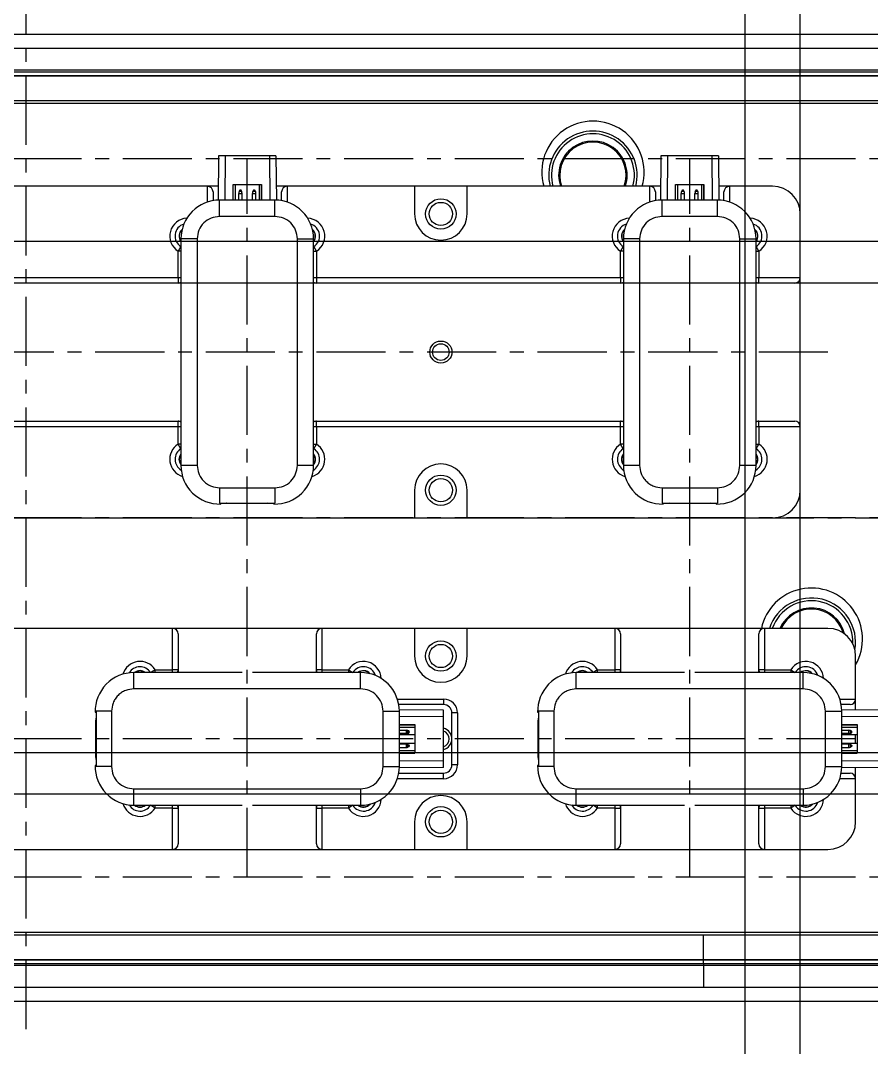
# Model space of a CAD drawing. Header units: inches. Extents: x 0 to 23821, y 0 to 11279.
# Drawn here: x 4886.1 to 5040, y 5097 to 5282.8 of the extents above; entities that cross this region are included whole.
import ezdxf

# ---------------------------------------------------------------- set-up
doc = ezdxf.new("R2010")
doc.units = ezdxf.units.IN
doc.header["$LTSCALE"] = 10
doc.header["$MEASUREMENT"] = 0
doc.linetypes.add('CENTER', pattern=[2, 1.25, -0.25, 0.25, -0.25])
for name, color, linetype in [('11', 1, 'CENTER'), ('B', 123, 'Continuous'), ('G', 231, 'Continuous'), ('P', 142, 'Continuous'), ('Y', 60, 'Continuous')]:
    doc.layers.add(name, color=color, linetype=linetype)

# ---------------------------------------------------------------- blocks, each defined once
blk = doc.blocks.new('A$C21f345d0')
for p, q in [((6520, -12), (280, -12)), ((6520, -57), (280, -57)), ((6520, -142), (280, -142)), ((6520, -187), (280, -187))]:
    blk.add_line(p, q)
at = {"layer": '11'}
for p, q in [((6520, -34.5), (280, -34.5)), ((279.95, -99.5), (6520, -99.5)), ((6520, -164.5), (280, -164.5))]:
    blk.add_line(p, q, dxfattribs=at)
at = {"layer": 'B'}
for p, q in [((6520, -19.5), (280, -19.5)), ((6520, -49.5), (280, -49.5)), ((6520, -149.5), (280, -149.5)), ((6520, -179.5), (280, -179.5))]:
    blk.add_line(p, q, dxfattribs=at)
at = {"layer": 'G'}
for p, q in [((6520, -18.5), (280, -18.5)), ((6520, -180.5), (280, -180.5))]:
    blk.add_line(p, q, dxfattribs=at)
blk = doc.blocks.new('A$Ce158b9f5')
for p, q in [((15, 177.5), (325, 177.5)), ((330.63, 173.13), (9.37, 173.13)), ((14.5, 168), (325.5, 168)), ((325, 167.5), (15, 167.5)), ((204.81, 158), (204.74, 150)), ((215.19, 158), (204.81, 158)), ((206.01, 158), (205.94, 150)), ((213.99, 158), (214.06, 150)), ((215.19, 158), (215.26, 150)), ((284.81, 158), (284.74, 150)), ((295.19, 158), (284.81, 158)), ((286.01, 158), (285.94, 150)), ((293.99, 158), (294.06, 150)), ((295.19, 158), (295.26, 150)), ((202.8, 152.5), (137.2, 152.5)), ((204.77, 152.5), (202.8, 152.5)), ((202.8, 149.65), (202.8, 152.5)), ((207.42, 150), (207.42, 152.8)), ((207.42, 152.8), (212.58, 152.8)), ((207.45, 150), (207.45, 152.8)), ((207.85, 150), (207.85, 152.8)), ((212.15, 152.8), (212.15, 150)), ((212.55, 152.8), (212.55, 150)), ((212.58, 150), (212.58, 152.8)), ((217.2, 152.5), (215.23, 152.5)), ((240.25, 152.5), (217.2, 152.5)), ((217.2, 152.5), (217.2, 149.65)), ((240.25, 152.5), (240.25, 147.5)), ((249.75, 152.5), (240.25, 152.5)), ((249.75, 147.5), (249.75, 152.5)), ((282.8, 152.5), (249.75, 152.5)), ((284.77, 152.5), (282.8, 152.5)), ((282.8, 149.65), (282.8, 152.5)), ((287.42, 150), (287.42, 152.8)), ((287.42, 152.8), (292.58, 152.8)), ((287.45, 150), (287.45, 152.8)), ((287.85, 150), (287.85, 152.8)), ((292.15, 152.8), (292.15, 150)), ((292.55, 152.8), (292.55, 150)), ((292.58, 150), (292.58, 152.8)), ((297.2, 152.5), (295.23, 152.5)), ((305, 152.5), (297.2, 152.5)), ((297.2, 152.5), (297.2, 149.65)), ((203.8, 151.5), (203.8, 149.9)), ((208.45, 150), (208.45, 151.21)), ((208.45, 151.21), (209.05, 151.21)), ((208.56, 151.7), (208.51, 151.55)), ((208.99, 151.55), (208.51, 151.55)), ((208.94, 151.7), (208.56, 151.7)), ((208.71, 151.8), (208.79, 151.8)), ((208.99, 151.55), (208.94, 151.7)), ((209.05, 150), (209.05, 151.21)), ((210.95, 151.21), (211.55, 151.21)), ((210.95, 150), (210.95, 151.21)), ((211.01, 151.55), (211.06, 151.7)), ((211.49, 151.55), (211.01, 151.55)), ((211.44, 151.7), (211.06, 151.7)), ((211.21, 151.8), (211.29, 151.8)), ((211.44, 151.7), (211.49, 151.55)), ((211.55, 150), (211.55, 151.21)), ((216.2, 149.9), (216.2, 151.5)), ((283.8, 151.5), (283.8, 149.9)), ((288.45, 150), (288.45, 151.21)), ((288.45, 151.21), (289.05, 151.21)), ((288.56, 151.7), (288.51, 151.55)), ((288.99, 151.55), (288.51, 151.55)), ((288.94, 151.7), (288.56, 151.7)), ((288.71, 151.8), (288.79, 151.8)), ((288.99, 151.55), (288.94, 151.7)), ((289.05, 150), (289.05, 151.21)), ((290.95, 151.21), (291.55, 151.21)), ((290.95, 150), (290.95, 151.21)), ((291.01, 151.55), (291.06, 151.7)), ((291.49, 151.55), (291.01, 151.55)), ((291.44, 151.7), (291.06, 151.7)), ((291.21, 151.8), (291.29, 151.8)), ((291.44, 151.7), (291.49, 151.55)), ((291.55, 150), (291.55, 151.21)), ((296.2, 149.9), (296.2, 151.5)), ((215, 150), (205, 150)), ((205, 147.05), (205, 150)), ((215, 147.05), (215, 150)), ((295, 150), (285, 150)), ((285, 147.05), (285, 150)), ((295, 147.05), (295, 150)), ((215, 147.05), (205, 147.05)), ((295, 147.05), (285, 147.05)), ((310, 136), (310, 147.5)), ((197.99, 141.58), (197.48, 140.78)), ((198, 143), (198, 102)), ((200.95, 143), (198, 143)), ((200.95, 143), (200.95, 102)), ((219.05, 102), (219.05, 143)), ((219.05, 143), (222, 143)), ((222, 102), (222, 143)), ((222.52, 140.78), (222.01, 141.58)), ((277.99, 141.58), (277.48, 140.78)), ((278, 143), (278, 102)), ((280.95, 143), (278, 143)), ((280.95, 143), (280.95, 102)), ((299.05, 102), (299.05, 143)), ((299.05, 143), (302, 143)), ((302, 102), (302, 143)), ((302.52, 140.78), (302.01, 141.58)), ((197.48, 136), (197.48, 140.78)), ((198, 140.78), (197.48, 140.78)), ((222, 140.78), (222.52, 140.78)), ((222.52, 140.78), (222.52, 136)), ((277.48, 136), (277.48, 140.78)), ((278, 140.78), (277.48, 140.78)), ((302, 140.78), (302.52, 140.78)), ((302.52, 140.78), (302.52, 136)), ((142.52, 136), (197.48, 136)), ((197.48, 136), (197.48, 135)), ((197.48, 136), (198, 136)), ((222, 136), (222.52, 136)), ((222.52, 136), (277.48, 136)), ((222.52, 136), (222.52, 135)), ((277.48, 136), (277.48, 135)), ((277.48, 136), (278, 136)), ((302, 136), (302.52, 136)), ((302.52, 136), (310, 136)), ((302.52, 135), (302.52, 136)), ((310, 109), (310, 136)), ((197.48, 135), (142.52, 135)), ((198, 135), (197.48, 135)), ((222.52, 135), (222, 135)), ((277.48, 135), (222.52, 135)), ((278, 135), (277.48, 135)), ((302.52, 135), (302, 135)), ((309, 135), (302.52, 135)), ((142.52, 110), (197.48, 110)), ((197.48, 109), (197.48, 110)), ((197.48, 110), (198, 110)), ((222, 110), (222.52, 110)), ((222.52, 110), (277.48, 110)), ((222.52, 109), (222.52, 110)), ((277.48, 109), (277.48, 110)), ((277.48, 110), (278, 110)), ((302, 110), (302.52, 110)), ((302.52, 110), (309, 110)), ((302.52, 109), (302.52, 110)), ((197.48, 109), (142.52, 109)), ((197.48, 105.82), (197.48, 109)), ((198, 109), (197.48, 109)), ((222.52, 109), (222, 109)), ((277.48, 109), (222.52, 109)), ((222.52, 109), (222.52, 105.82)), ((277.48, 105.82), (277.48, 109)), ((278, 109), (277.48, 109)), ((302.52, 109), (302, 109)), ((310, 109), (302.52, 109)), ((302.52, 109), (302.52, 105.82)), ((310, 97.5), (310, 109)), ((197.99, 105.02), (197.48, 105.82)), ((198, 105.82), (197.48, 105.82)), ((222, 105.82), (222.52, 105.82)), ((222.01, 105.02), (222.52, 105.82)), ((277.99, 105.02), (277.48, 105.82)), ((278, 105.82), (277.48, 105.82)), ((302, 105.82), (302.52, 105.82)), ((302.01, 105.02), (302.52, 105.82)), ((200.95, 102), (198, 102)), ((222, 102), (219.05, 102)), ((280.95, 102), (278, 102)), ((302, 102), (299.05, 102)), ((205, 97.95), (215, 97.95)), ((205, 97.95), (205, 95.16)), ((215, 97.95), (215, 95.16)), ((240.25, 97.5), (240.25, 92.5)), ((249.75, 92.5), (249.75, 97.5)), ((285, 97.95), (295, 97.95)), ((285, 97.95), (285, 95.16)), ((295, 97.95), (295, 95.16)), ((205, 95.16), (215, 95.16)), ((205.19, 95), (205.21, 95.16)), ((206.8, 95.16), (206.8, 95.1)), ((209, 95.1), (206.8, 95.1)), ((213.2, 95.1), (211, 95.1)), ((213.2, 95.16), (213.2, 95.1)), ((214.79, 95.16), (214.81, 95)), ((285, 95.16), (295, 95.16)), ((285.19, 95), (285.21, 95.16)), ((286.8, 95.16), (286.8, 95.1)), ((289, 95.1), (286.8, 95.1)), ((293.2, 95.1), (291, 95.1)), ((293.2, 95.16), (293.2, 95.1)), ((294.79, 95.16), (294.81, 95)), ((35, 92.5), (305, 92.5)), ((315, 72.5), (25, 72.5)), ((196.5, 65.02), (196.5, 72.5)), ((223.5, 72.5), (223.5, 65.02)), ((240.25, 72.5), (240.25, 67.5)), ((249.75, 67.5), (249.75, 72.5)), ((276.5, 65.02), (276.5, 72.5)), ((303.5, 72.5), (303.5, 65.02)), ((197.5, 71.5), (197.5, 65.02)), ((222.5, 65.02), (222.5, 71.5)), ((277.5, 71.5), (277.5, 65.02)), ((302.5, 65.02), (302.5, 71.5)), ((320, 59.7), (320, 67.5)), ((209.06, 64.5), (189.5, 64.5)), ((189.5, 61.55), (189.5, 64.5)), ((193.32, 65.02), (192.52, 64.51)), ((193.32, 65.02), (196.5, 65.02)), ((193.32, 64.5), (193.32, 65.02)), ((197.5, 65.02), (196.5, 65.02)), ((196.5, 64.5), (196.5, 65.02)), ((197.5, 65.02), (197.5, 64.5)), ((230.5, 64.5), (210.94, 64.5)), ((223.5, 65.02), (222.5, 65.02)), ((222.5, 64.5), (222.5, 65.02)), ((223.5, 65.02), (228.28, 65.02)), ((223.5, 65.02), (223.5, 64.5)), ((228.28, 65.02), (229.08, 64.51)), ((228.28, 65.02), (228.28, 64.5)), ((230.5, 61.55), (230.5, 64.5)), ((289.06, 64.5), (269.5, 64.5)), ((269.5, 61.55), (269.5, 64.5)), ((273.32, 65.02), (272.52, 64.51)), ((273.32, 65.02), (276.5, 65.02)), ((273.32, 64.5), (273.32, 65.02)), ((277.5, 65.02), (276.5, 65.02)), ((276.5, 64.5), (276.5, 65.02)), ((277.5, 65.02), (277.5, 64.5)), ((310.5, 64.5), (290.94, 64.5)), ((303.5, 65.02), (302.5, 65.02)), ((302.5, 64.5), (302.5, 65.02)), ((303.5, 65.02), (308.28, 65.02)), ((303.5, 65.02), (303.5, 64.5)), ((308.28, 65.02), (309.08, 64.51)), ((308.28, 65.02), (308.28, 64.5)), ((310.5, 61.55), (310.5, 64.5)), ((230.5, 61.55), (189.5, 61.55)), ((310.5, 61.55), (269.5, 61.55)), ((237.15, 59.7), (245.5, 59.7)), ((245.5, 59.7), (245.5, 58.7)), ((317.15, 59.7), (320, 59.7)), ((320, 57.73), (320, 59.7)), ((245.5, 58.7), (237.4, 58.7)), ((245.5, 57.69), (237.5, 57.76)), ((319, 58.7), (317.4, 58.7)), ((325.5, 57.69), (317.5, 57.76)), ((182.5, 57.31), (182.66, 57.29)), ((182.66, 57.5), (182.66, 47.5)), ((185.45, 57.5), (182.66, 57.5)), ((185.45, 57.5), (185.45, 47.5)), ((234.55, 47.5), (234.55, 57.5)), ((234.55, 57.5), (237.5, 57.5)), ((237.5, 47.5), (237.5, 57.5)), ((245.5, 56.49), (237.5, 56.56)), ((245.5, 48.51), (245.5, 56.49)), ((248, 57.2), (247, 57.2)), ((247, 47.8), (247, 57.2)), ((248, 57.2), (248, 47.8)), ((262.5, 57.31), (262.66, 57.29)), ((262.66, 57.5), (262.66, 47.5)), ((265.45, 57.5), (262.66, 57.5)), ((265.45, 57.5), (265.45, 47.5)), ((314.55, 47.5), (314.55, 57.5)), ((314.55, 57.5), (317.5, 57.5)), ((317.5, 47.5), (317.5, 57.5)), ((325.5, 56.49), (317.5, 56.56)), ((182.6, 49.3), (182.6, 55.7)), ((182.6, 55.7), (182.66, 55.7)), ((237.5, 55.08), (240.3, 55.08)), ((237.5, 55.05), (240.3, 55.05)), ((237.5, 54.65), (240.3, 54.65)), ((237.5, 54.05), (238.71, 54.05)), ((238.71, 54.05), (238.71, 53.45)), ((239.05, 53.51), (239.05, 53.99)), ((239.2, 53.94), (239.05, 53.99)), ((239.2, 53.56), (239.2, 53.94)), ((240.3, 55.08), (240.3, 49.92)), ((262.6, 49.3), (262.6, 55.7)), ((262.6, 55.7), (262.66, 55.7)), ((317.5, 55.08), (320.3, 55.08)), ((317.5, 55.05), (320.3, 55.05)), ((317.5, 54.65), (320.3, 54.65)), ((317.5, 54.05), (318.71, 54.05)), ((318.71, 54.05), (318.71, 53.45)), ((319.05, 53.51), (319.05, 53.99)), ((319.2, 53.94), (319.05, 53.99)), ((319.2, 53.56), (319.2, 53.94)), ((320.3, 55.08), (320.3, 49.92)), ((238.71, 53.45), (237.5, 53.45)), ((240.3, 53.25), (237.5, 53.25)), ((239.05, 53.51), (239.2, 53.56)), ((239.3, 53.79), (239.3, 53.71)), ((318.71, 53.45), (317.5, 53.45)), ((320.3, 53.25), (317.5, 53.25)), ((319.05, 53.51), (319.2, 53.56)), ((319.3, 53.79), (319.3, 53.71)), ((320, 51.75), (320, 53.25)), ((237.5, 51.75), (240.3, 51.75)), ((238.71, 51.55), (237.5, 51.55)), ((237.5, 50.95), (238.71, 50.95)), ((240.3, 50.35), (237.5, 50.35)), ((238.71, 51.55), (238.71, 50.95)), ((239.05, 51.01), (239.05, 51.49)), ((239.05, 51.49), (239.2, 51.44)), ((239.2, 51.06), (239.05, 51.01)), ((239.2, 51.06), (239.2, 51.44)), ((239.3, 51.29), (239.3, 51.21)), ((317.5, 51.75), (320.3, 51.75)), ((318.71, 51.55), (317.5, 51.55)), ((317.5, 50.95), (318.71, 50.95)), ((320.3, 50.35), (317.5, 50.35)), ((318.71, 51.55), (318.71, 50.95)), ((319.05, 51.01), (319.05, 51.49)), ((319.05, 51.49), (319.2, 51.44)), ((319.2, 51.06), (319.05, 51.01)), ((319.2, 51.06), (319.2, 51.44)), ((319.3, 51.29), (319.3, 51.21)), ((182.6, 49.3), (182.66, 49.3)), ((240.3, 49.95), (237.5, 49.95)), ((237.5, 49.92), (240.3, 49.92)), ((245.5, 48.51), (237.5, 48.44)), ((262.6, 49.3), (262.66, 49.3)), ((320.3, 49.95), (317.5, 49.95)), ((317.5, 49.92), (320.3, 49.92)), ((325.5, 48.51), (317.5, 48.44)), ((182.66, 47.71), (182.5, 47.69)), ((185.45, 47.5), (182.66, 47.5)), ((234.55, 47.5), (237.5, 47.5)), ((245.5, 47.31), (237.5, 47.24)), ((248, 47.8), (247, 47.8)), ((262.66, 47.71), (262.5, 47.69)), ((265.45, 47.5), (262.66, 47.5)), ((314.55, 47.5), (317.5, 47.5)), ((325.5, 47.31), (317.5, 47.24)), ((320, 45.3), (320, 47.27)), ((245.5, 45.3), (237.15, 45.3)), ((237.4, 46.3), (245.5, 46.3)), ((245.5, 45.3), (245.5, 46.3)), ((320, 45.3), (317.15, 45.3)), ((317.4, 46.3), (319, 46.3)), ((320, 37.5), (320, 45.3)), ((189.5, 43.45), (230.5, 43.45)), ((189.5, 40.5), (189.5, 43.45)), ((230.5, 43.45), (230.5, 40.5)), ((269.5, 43.45), (310.5, 43.45)), ((269.5, 40.5), (269.5, 43.45)), ((310.5, 43.45), (310.5, 40.5)), ((189.5, 40.5), (209.06, 40.5)), ((193.32, 39.98), (192.52, 40.49)), ((193.32, 39.98), (193.32, 40.5)), ((196.5, 39.98), (193.32, 39.98)), ((196.5, 39.98), (196.5, 40.5)), ((196.5, 32.5), (196.5, 39.98)), ((196.5, 39.98), (197.5, 39.98)), ((197.5, 40.5), (197.5, 39.98)), ((197.5, 39.98), (197.5, 33.5)), ((210.94, 40.5), (230.5, 40.5)), ((222.5, 39.98), (222.5, 40.5)), ((222.5, 39.98), (223.5, 39.98)), ((222.5, 33.5), (222.5, 39.98)), ((223.5, 40.5), (223.5, 39.98)), ((223.5, 39.98), (223.5, 32.5)), ((228.28, 39.98), (223.5, 39.98)), ((228.28, 40.5), (228.28, 39.98)), ((229.08, 40.49), (228.28, 39.98)), ((269.5, 40.5), (289.06, 40.5)), ((273.32, 39.98), (272.52, 40.49)), ((273.32, 39.98), (273.32, 40.5)), ((276.5, 39.98), (273.32, 39.98)), ((276.5, 39.98), (276.5, 40.5)), ((276.5, 32.5), (276.5, 39.98)), ((276.5, 39.98), (277.5, 39.98)), ((277.5, 40.5), (277.5, 39.98)), ((277.5, 39.98), (277.5, 33.5)), ((290.94, 40.5), (310.5, 40.5)), ((302.5, 39.98), (302.5, 40.5)), ((302.5, 39.98), (303.5, 39.98)), ((302.5, 33.5), (302.5, 39.98)), ((303.5, 40.5), (303.5, 39.98)), ((308.28, 39.98), (303.5, 39.98)), ((303.5, 39.98), (303.5, 32.5)), ((308.28, 40.5), (308.28, 39.98)), ((309.08, 40.49), (308.28, 39.98)), ((240.25, 37.5), (240.25, 32.5)), ((249.75, 32.5), (249.75, 37.5)), ((25, 32.5), (315, 32.5)), ((325.5, 17), (14.5, 17)), ((15, 17.5), (325, 17.5)), ((292.5, 11.87), (292.5, 17)), ((9.37, 11.87), (330.63, 11.87)), ((292.5, 11.87), (292.5, 7.5)), ((325, 7.5), (15, 7.5))]:
    blk.add_line(p, q)
at = {"flags": 128}
for points in [[(206.8, 95.1), (206.31, 95.15), (206.27, 95.16)], [(213.73, 95.16), (213.69, 95.15), (213.2, 95.1)], [(286.8, 95.1), (286.31, 95.15), (286.27, 95.16)], [(293.73, 95.16), (293.69, 95.15), (293.2, 95.1)], [(182.6, 55.7), (182.65, 56.19), (182.66, 56.23)], [(262.6, 55.7), (262.65, 56.19), (262.66, 56.23)], [(182.66, 48.77), (182.65, 48.81), (182.6, 49.3)], [(262.66, 48.77), (262.65, 48.81), (262.6, 49.3)]]:
    blk.add_lwpolyline(points, dxfattribs=at)
for centre, radius in [((245, 147.5), 2.75), ((245, 147.5), 2.1), ((245, 122.5), 2), ((245, 122.5), 1.5), ((245, 97.5), 2.75), ((245, 97.5), 2.1), ((245, 67.5), 2.75), ((245, 67.5), 2.1), ((245, 37.5), 2.75), ((245, 37.5), 2.1)]:
    blk.add_circle(centre, radius)
for centre, radius, start, end in [((272.5, 155.05), 9.25, 343.9977, 196.0023), ((272.5, 154.5), 8, 345.5225, 194.4775), ((272.5, 154.5), 7.5, 344.534, 195.466), ((272.5, 154.5), 6.2, 341.1809, 198.8191), ((272.5, 154.5), 6, 340.5288, 199.4712), ((202.8, 151.5), 1, 0, 90), ((217.2, 151.5), 1, 90, 180), ((282.8, 151.5), 1, 0, 90), ((297.2, 151.5), 1, 90, 180), ((305, 147.5), 5, 0, 90), ((209.45, 151.21), 1, 160, 180), ((208.71, 151.65), 0.15, 90, 160), ((208.79, 151.65), 0.15, 20, 90), ((208.05, 151.21), 1, 0, 20), ((211.95, 151.21), 1, 160, 180), ((211.21, 151.65), 0.15, 90, 160), ((211.29, 151.65), 0.15, 20, 90), ((210.55, 151.21), 1, 0, 20), ((289.45, 151.21), 1, 160, 180), ((288.71, 151.65), 0.15, 90, 160), ((288.79, 151.65), 0.15, 20, 90), ((288.05, 151.21), 1, 0, 20), ((291.95, 151.21), 1, 160, 180), ((291.21, 151.65), 0.15, 90, 160), ((291.29, 151.65), 0.15, 20, 90), ((290.55, 151.21), 1, 0, 20), ((205, 143), 7, 90, 180), ((215, 143), 7, 0, 90), ((285, 143), 7, 90, 180), ((295, 143), 7, 0, 90), ((245, 147.5), 4.75, 180, 0), ((199.2, 143.5), 3.22, 92.3296, 237.7055), ((199.2, 143.5), 2.27, 107.1614, 237.7055), ((220.8, 143.5), 3.22, 302.2945, 87.6704), ((220.8, 143.5), 2.27, 302.2945, 72.8386), ((279.2, 143.5), 3.22, 92.3296, 237.7055), ((279.2, 143.5), 2.27, 107.1614, 237.7055), ((300.8, 143.5), 3.22, 302.2945, 87.6704), ((300.8, 143.5), 2.27, 302.2945, 72.8386), ((199.2, 143.5), 1.55, 129.767, 219.3275), ((199.2, 143.5), 1.5, 132.4943, 216.8699), ((220.8, 143.5), 1.55, 320.6725, 50.233), ((220.8, 143.5), 1.5, 323.1301, 47.5057), ((279.2, 143.5), 1.55, 129.767, 219.3275), ((279.2, 143.5), 1.5, 132.4943, 216.8699), ((300.8, 143.5), 1.55, 320.6725, 50.233), ((300.8, 143.5), 1.5, 323.1301, 47.5057), ((309, 136), 1, 270, 0), ((197.48, 135.91), 0.914, 270.1215, 304.8657), ((222.52, 135.91), 0.914, 235.1343, 269.8785), ((277.48, 135.91), 0.914, 270.1215, 304.8657), ((302.52, 135.91), 0.914, 235.1343, 269.8785), ((197.48, 109.09), 0.914, 55.1343, 89.8785), ((222.52, 109.09), 0.914, 90.1215, 124.8657), ((277.48, 109.09), 0.914, 55.1343, 89.8785), ((302.52, 109.09), 0.914, 90.1215, 124.8657), ((309, 109), 1, 0, 90), ((199.2, 103.1), 3.22, 122.2945, 253.5613), ((199.2, 103.1), 2.27, 122.2945, 239.6863), ((199.2, 103.1), 1.55, 140.6725, 219.3275), ((220.8, 103.1), 3.22, 286.4387, 57.7055), ((220.8, 103.1), 2.27, 300.3137, 57.7055), ((220.8, 103.1), 1.55, 320.6725, 39.3275), ((279.2, 103.1), 3.22, 122.2945, 253.5613), ((279.2, 103.1), 2.27, 122.2945, 239.6863), ((279.2, 103.1), 1.55, 140.6725, 219.3275), ((300.8, 103.1), 3.22, 286.4387, 57.7055), ((300.8, 103.1), 2.27, 300.3137, 57.7055), ((300.8, 103.1), 1.55, 320.6725, 39.3275), ((199.2, 103.1), 1.5, 143.1301, 216.8699), ((220.8, 103.1), 1.5, 323.1301, 36.8699), ((245, 97.5), 4.75, 0, 180), ((279.2, 103.1), 1.5, 143.1301, 216.8699), ((300.8, 103.1), 1.5, 323.1301, 36.8699), ((205, 102), 7, 180, 271.5443), ((215, 102), 7, 268.4557, 0), ((285, 102), 7, 180, 271.5443), ((295, 102), 7, 268.4557, 0), ((305, 97.5), 5, 270, 0), ((312, 70.55), 9.25, 329.8673, 167.8301), ((312, 70), 8, 349.9385, 161.79), ((312, 70), 7.5, 357.6497, 160.5288), ((312, 70), 6.2, 13.8612, 156.22), ((312, 70), 6, 16.1275, 155.3757), ((196.5, 71.5), 1, 0, 90), ((223.5, 71.5), 1, 90, 180), ((276.5, 71.5), 1, 0, 90), ((303.5, 71.5), 1, 90, 180), ((315, 67.5), 5, 0, 90), ((245, 67.5), 4.75, 180, 0), ((190.6, 63.3), 3.22, 32.2945, 163.5613), ((190.6, 63.3), 2.27, 32.2945, 149.6863), ((231, 63.3), 3.22, 2.3296, 147.7055), ((231, 63.3), 2.27, 17.1614, 147.7055), ((270.6, 63.3), 3.22, 32.2945, 163.5613), ((270.6, 63.3), 2.27, 32.2945, 149.6863), ((311, 63.3), 3.22, 2.3296, 147.7055), ((311, 63.3), 2.27, 17.1614, 147.7055), ((189.5, 57.5), 7, 90, 181.5443), ((190.6, 63.3), 1.55, 50.6725, 129.3275), ((190.6, 63.3), 1.5, 53.1301, 126.8699), ((196.59, 65.02), 0.914, 325.1343, 359.8785), ((223.41, 65.02), 0.914, 180.1215, 214.8657), ((231, 63.3), 1.55, 39.767, 129.3275), ((231, 63.3), 1.5, 42.4943, 126.8699), ((230.5, 57.5), 7, 0, 90), ((269.5, 57.5), 7, 90, 181.5443), ((270.6, 63.3), 1.55, 50.6725, 129.3275), ((270.6, 63.3), 1.5, 53.1301, 126.8699), ((276.59, 65.02), 0.914, 325.1343, 359.8785), ((303.41, 65.02), 0.914, 180.1215, 214.8657), ((311, 63.3), 1.55, 39.767, 129.3275), ((311, 63.3), 1.5, 42.4943, 126.8699), ((310.5, 57.5), 7, 0, 90), ((245.5, 57.2), 2.5, 0, 90), ((319, 59.7), 1, 270, 0), ((245.5, 57.2), 1.5, 0, 90), ((238.71, 53.05), 1, 70, 90), ((239.15, 53.79), 0.15, 0, 70), ((245, 52.5), 2, 0, 75.5225), ((245, 52.5), 1.5, 289.4712, 70.5288), ((318.71, 53.05), 1, 70, 90), ((319.15, 53.79), 0.15, 0, 70), ((238.71, 54.45), 1, 270, 290), ((239.15, 53.71), 0.15, 290, 360), ((245, 52.5), 2, 284.4775, 0), ((318.71, 54.45), 1, 270, 290), ((319.15, 53.71), 0.15, 290, 360), ((238.71, 50.55), 1, 70, 90), ((238.71, 51.95), 1, 270, 290), ((239.15, 51.29), 0.15, 0, 70), ((239.15, 51.21), 0.15, 290, 0), ((318.71, 50.55), 1, 70, 90), ((318.71, 51.95), 1, 270, 290), ((319.15, 51.29), 0.15, 0, 70), ((319.15, 51.21), 0.15, 290, 0), ((189.5, 47.5), 7, 178.4557, 270), ((230.5, 47.5), 7, 270, 0), ((245.5, 47.8), 2.5, 270, 0), ((245.5, 47.8), 1.5, 270, 0), ((269.5, 47.5), 7, 178.4557, 270), ((310.5, 47.5), 7, 270, 0), ((319, 45.3), 1, 0, 90), ((231, 41.7), 3.22, 212.2945, 357.6704), ((231, 41.7), 2.27, 212.2945, 342.8386), ((245, 37.5), 4.75, 0, 180), ((311, 41.7), 3.22, 212.2945, 357.6704), ((311, 41.7), 2.27, 212.2945, 342.8386), ((190.6, 41.7), 3.22, 196.4387, 327.7055), ((190.6, 41.7), 2.27, 210.3137, 327.7055), ((190.6, 41.7), 1.55, 230.6725, 309.3275), ((190.6, 41.7), 1.5, 233.1301, 306.8699), ((196.59, 39.98), 0.914, 0.1215, 34.8657), ((223.41, 39.98), 0.914, 145.1343, 179.8785), ((231, 41.7), 1.55, 230.6725, 320.233), ((231, 41.7), 1.5, 233.1301, 317.5057), ((270.6, 41.7), 3.22, 196.4387, 327.7055), ((270.6, 41.7), 2.27, 210.3137, 327.7055), ((270.6, 41.7), 1.55, 230.6725, 309.3275), ((270.6, 41.7), 1.5, 233.1301, 306.8699), ((276.59, 39.98), 0.914, 0.1215, 34.8657), ((303.41, 39.98), 0.914, 145.1343, 179.8785), ((311, 41.7), 1.55, 230.6725, 320.233), ((311, 41.7), 1.5, 233.1301, 317.5057), ((315, 37.5), 5, 270, 0), ((196.5, 33.5), 1, 270, 0), ((223.5, 33.5), 1, 180, 270), ((276.5, 33.5), 1, 270, 0), ((303.5, 33.5), 1, 180, 270)]:
    blk.add_arc(centre, radius, start, end)
for points in [[(205, 147.05), (204.47, 146.99), (203.41, 146.87), (202.07, 145.93), (201.13, 144.59), (201.01, 143.53), (200.95, 143)], [(219.05, 143), (218.99, 143.53), (218.87, 144.59), (217.93, 145.93), (216.59, 146.87), (215.53, 146.99), (215, 147.05)], [(285, 147.05), (284.47, 146.99), (283.41, 146.87), (282.07, 145.93), (281.13, 144.59), (281.01, 143.53), (280.95, 143)], [(299.05, 143), (298.99, 143.53), (298.87, 144.59), (297.93, 145.93), (296.59, 146.87), (295.53, 146.99), (295, 147.05)], [(215, 97.95), (215.53, 98.01), (216.59, 98.13), (217.93, 99.07), (218.87, 100.41), (218.99, 101.47), (219.05, 102)], [(295, 97.95), (295.53, 98.01), (296.59, 98.13), (297.93, 99.07), (298.87, 100.41), (298.99, 101.47), (299.05, 102)], [(234.55, 57.5), (234.49, 58.03), (234.37, 59.09), (233.43, 60.43), (232.09, 61.37), (231.03, 61.49), (230.5, 61.55)], [(314.55, 57.5), (314.49, 58.03), (314.37, 59.09), (313.43, 60.43), (312.09, 61.37), (311.03, 61.49), (310.5, 61.55)], [(185.45, 47.5), (185.51, 46.97), (185.63, 45.91), (186.57, 44.57), (187.91, 43.63), (188.97, 43.51), (189.5, 43.45)], [(230.5, 43.45), (231.03, 43.51), (232.09, 43.63), (233.43, 44.57), (234.37, 45.91), (234.49, 46.97), (234.55, 47.5)], [(265.45, 47.5), (265.51, 46.97), (265.63, 45.91), (266.57, 44.57), (267.91, 43.63), (268.97, 43.51), (269.5, 43.45)], [(310.5, 43.45), (311.03, 43.51), (312.09, 43.63), (313.43, 44.57), (314.37, 45.91), (314.49, 46.97), (314.55, 47.5)]]:
    blk.add_open_spline(points, degree=3)
for points, knots in [([(200.95, 102), (201, 101.49), (201.09, 100.71), (201.59, 99.76), (202.12, 99.12), (202.76, 98.59), (203.71, 98.09), (204.49, 98), (205, 97.95)], [0, 0, 0, 0, 0.239457, 0.368361, 0.5, 0.631639, 0.760543, 1, 1, 1, 1]), ([(280.95, 102), (281, 101.49), (281.09, 100.71), (281.59, 99.76), (282.12, 99.12), (282.76, 98.59), (283.71, 98.09), (284.49, 98), (285, 97.95)], [0, 0, 0, 0, 0.239457, 0.368361, 0.5, 0.631639, 0.760543, 1, 1, 1, 1]), ([(189.5, 61.55), (188.99, 61.5), (188.21, 61.41), (187.26, 60.91), (186.62, 60.38), (186.09, 59.74), (185.59, 58.79), (185.5, 58.01), (185.45, 57.5)], [0, 0, 0, 0, 0.2394568, 0.3683607, 0.5, 0.6316393, 0.7605432, 1, 1, 1, 1]), ([(269.5, 61.55), (268.99, 61.5), (268.21, 61.41), (267.26, 60.91), (266.62, 60.38), (266.09, 59.74), (265.59, 58.79), (265.5, 58.01), (265.45, 57.5)], [0, 0, 0, 0, 0.2394568, 0.3683607, 0.5, 0.6316393, 0.7605432, 1, 1, 1, 1]), ([(245.5, 56.49), (245.5, 56.64), (245.5, 56.96), (245.5, 57.35), (245.5, 57.63), (245.5, 57.67), (245.5, 57.69)], [0, 0, 0, 0, 0.2500024, 0.5, 0.7499976, 1, 1, 1, 1]), ([(245.5, 47.31), (245.5, 47.33), (245.5, 47.37), (245.5, 47.65), (245.5, 48.04), (245.5, 48.36), (245.5, 48.51)], [0, 0, 0, 0, 0.250002, 0.5, 0.749998, 1, 1, 1, 1])]:
    blk.add_open_spline(points, degree=3, knots=knots)
at = {"layer": '11'}
for p, q in [((170, 0), (170, 185)), ((210, 27.5), (210, 157.5)), ((290, 27.5), (290, 157.5)), ((315, 122.5), (25, 122.5)), ((340, 92.5), (0, 92.5)), ((320, 52.5), (15, 52.5))]:
    blk.add_line(p, q, dxfattribs=at)
at = {"layer": 'Y'}
for p, q in [((13, 172.5), (327, 172.5)), ((13, 12.5), (327, 12.5))]:
    blk.add_line(p, q, dxfattribs=at)
blk = doc.blocks.new('A$Ca7bf00eb')
at = {"layer": 'P'}
blk.add_blockref('A$Ce158b9f5', (-170, -92.5), dxfattribs=at)
blk = doc.blocks.new('A$C0c57209d')
at = {"color": 0}
for points in [[(-2650, 750), (0, 750), (0, -750), (-2650, -750)], [(10, 750), (2290, 750), (2290, -750), (10, -750)]]:
    blk.add_lwpolyline(points, close=True, dxfattribs=at)

msp = doc.modelspace()

# ---------------------------------------------------------------- block references
at = {"color": 252}
msp.add_blockref('A$C0c57209d', (5017.14339049, 4805.30962586, -227228.55083111), dxfattribs=at)
for name, p in [('A$C21f345d0', (1437.14339049, 5292.30962586, -227228.55083111)), ('A$Ca7bf00eb', (4887.14339049, 5192.80962586, -227228.55083111))]:
    msp.add_blockref(name, p)

doc.saveas('drawing.dxf')
